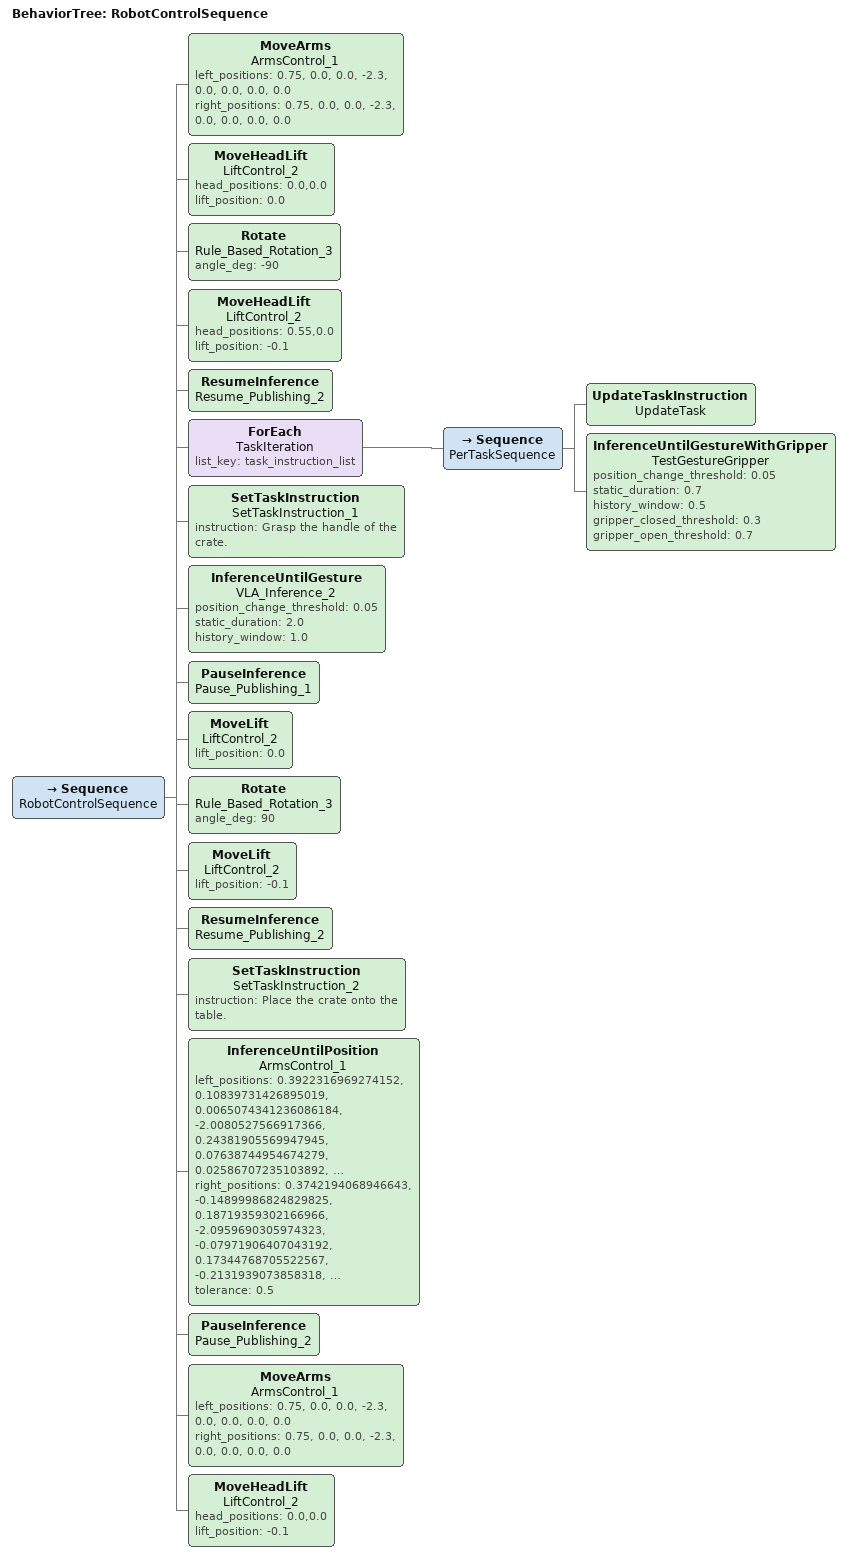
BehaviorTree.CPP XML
<?xml version="1.0" encoding="UTF-8"?>
<root BTCPP_format="3" main_tree_to_execute="RobotControlSequence">
  <BehaviorTree ID="RobotControlSequence">
    <Sequence name="RobotControlSequence">
      <MoveArms name="ArmsControl_1"
        left_positions="0.75, 0.0, 0.0, -2.3, 0.0, 0.0, 0.0, 0.0"
        right_positions="0.75, 0.0, 0.0, -2.3, 0.0, 0.0, 0.0, 0.0"/>

      <MoveHeadLift name="LiftControl_2"
        head_positions= "0.0,0.0"
        lift_position="0.0"/>
      <Rotate name="Rule_Based_Rotation_3" angle_deg="-90"/>
      <MoveHeadLift name="LiftControl_2"
        head_positions= "0.55,0.0"
        lift_position="-0.1"/>

      <ResumeInference name="Resume_Publishing_2"/>
      <ForEach name="TaskIteration" list_key="task_instruction_list">
        <Sequence name="PerTaskSequence">
          <UpdateTaskInstruction name="UpdateTask"/>
          <InferenceUntilGestureWithGripper name="TestGestureGripper"
            position_change_threshold="0.05"
            static_duration="0.7"
            history_window="0.5"
            gripper_closed_threshold="0.3"
            gripper_open_threshold="0.7"/>
        </Sequence>
      </ForEach>

      <SetTaskInstruction name="SetTaskInstruction_1" instruction="Grasp the handle of the crate."/>
      <InferenceUntilGesture name="VLA_Inference_2"
        position_change_threshold="0.05"
        static_duration="2.0"
        history_window="1.0"/>
      <PauseInference name="Pause_Publishing_1"/>

      <MoveLift name="LiftControl_2" lift_position="0.0"/>
      <Rotate name="Rule_Based_Rotation_3" angle_deg="90"/>
      <MoveLift name="LiftControl_2" lift_position="-0.1"/>

      <ResumeInference name="Resume_Publishing_2"/>
      <SetTaskInstruction name="SetTaskInstruction_2" instruction="Place the crate onto the table."/>
      <InferenceUntilPosition name="ArmsControl_1"
        left_positions="0.3922316969274152, 0.10839731426895019, 0.0065074341236086184, -2.0080527566917366, 0.24381905569947945, 0.07638744954674279, 0.02586707235103892, 0.09050486648525283"
        right_positions="0.3742194068946643, -0.14899986824829825, 0.18719359302166966, -2.0959690305974323, -0.07971906407043192, 0.17344768705522567, -0.2131939073858318, 0.17794177139473438"
        tolerance="0.5"/>
      <PauseInference name="Pause_Publishing_2"/>
      <MoveArms name="ArmsControl_1"
        left_positions="0.75, 0.0, 0.0, -2.3, 0.0, 0.0, 0.0, 0.0"
        right_positions="0.75, 0.0, 0.0, -2.3, 0.0, 0.0, 0.0, 0.0"/>
      <MoveHeadLift name="LiftControl_2"
        head_positions= "0.0,0.0"
        lift_position="-0.1"/>
    </Sequence>
  </BehaviorTree>

</root>
